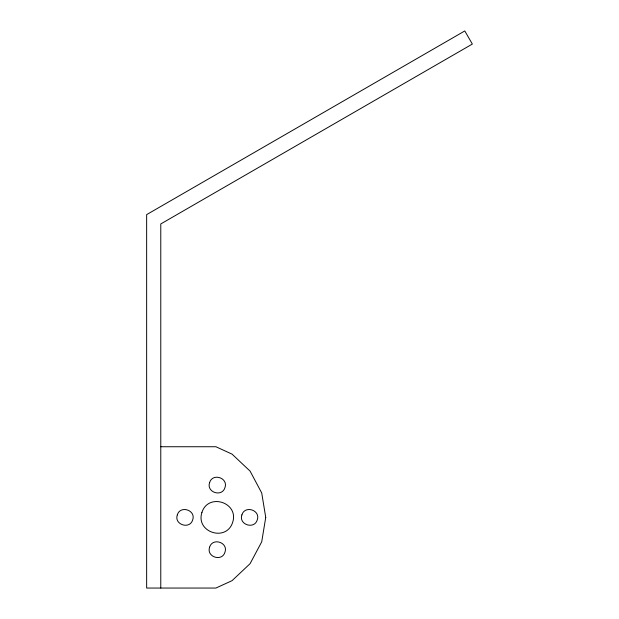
<?xml version="1.0" encoding="UTF-8"?>
<svg xmlns="http://www.w3.org/2000/svg" width="619" height="619" viewBox="0 0 619 619"><rect width="100%" height="100%" fill="white"/><g stroke="black" fill="none" stroke-linecap="round" stroke-linejoin="round"><path stroke-width="0.93" d="M265.737 517.399L261.713 541.826L250.084 563.677L232.063 580.661L215.915 588.05L146.649 588.05L146.649 214.623L464.784 30.95L472.351 44.057L160.778 223.946L160.778 588.05M160.778 446.74L215.915 446.74L232.063 454.137L250.084 471.113L261.713 492.964L265.737 517.391M177.32 514.892C173.792 524.626 189.809 529.833 192.679 519.883C196.2 510.141 180.191 504.942 177.32 514.892M201.933 512.393C195.364 532.263 226.291 542.314 232.651 522.374C239.22 502.504 208.301 492.461 201.933 512.393M209.617 482.596C206.088 492.337 222.097 497.537 224.968 487.586C228.496 477.845 212.487 472.645 209.617 482.596M209.617 547.188C206.088 556.922 222.097 562.129 224.968 552.171C228.496 542.437 212.487 537.238 209.617 547.188M241.905 514.892C238.385 524.626 254.394 529.833 257.264 519.883C260.792 510.141 244.776 504.942 241.905 514.892"/></g></svg>
